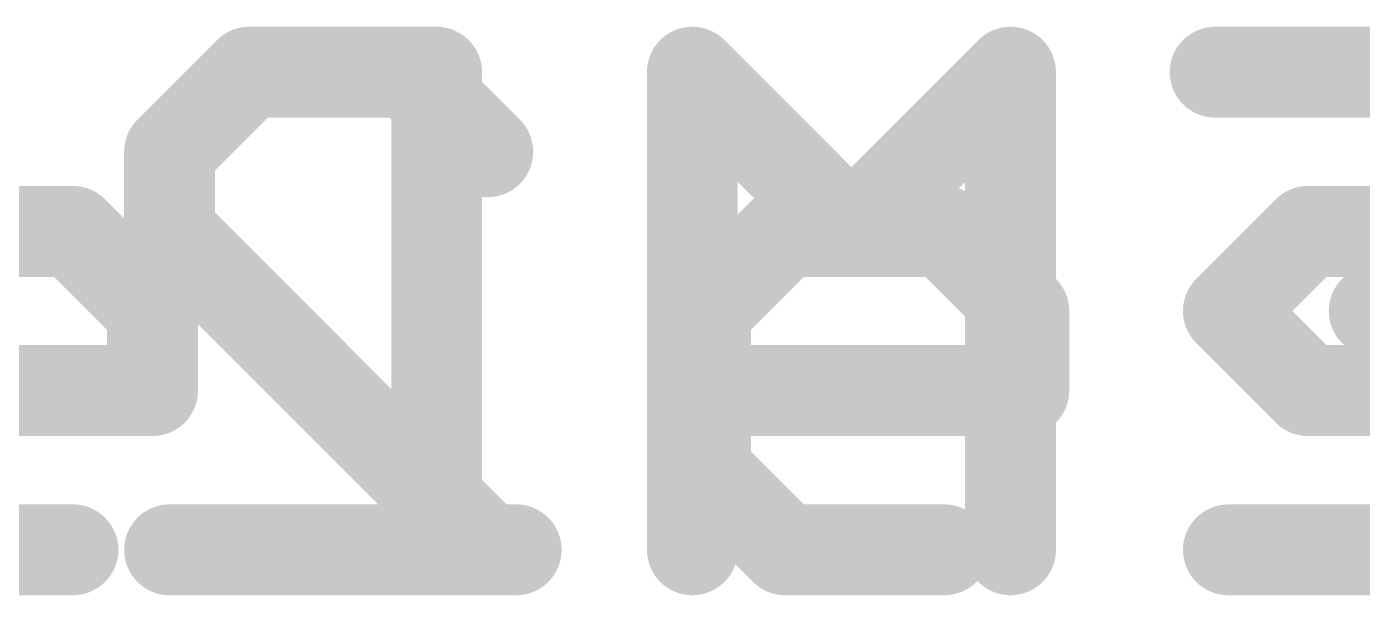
# Model space of a CAD drawing. Extents: x -19.1 to 53.5, y -15.6 to 59.8.
# Drawn here: x 29.649 to 32.636, y 17.78 to 19.051 of the extents above; entities that cross this region are included whole.
import ezdxf

# ---------------------------------------------------------------- set-up
doc = ezdxf.new("R2010")
doc.units = 0
doc.layers.add('21', color=41, linetype='CONTINUOUS')
doc.layers.add('22', color=40, linetype='CONTINUOUS')

msp = doc.modelspace()

# ---------------------------------------------------------------- linework, layer by layer
at = {"layer": '21', "const_width": 0.2032}
for points in [[(30.3879, 18.9493), (30.5658, 18.9493)], [(30.5658, 18.9493), (30.5658, 17.8816)], [(29.3964, 18.5934), (29.7523, 18.5934)], [(29.7523, 18.5934), (29.9303, 18.4155)], [(31.1675, 18.4155), (31.3454, 18.5934)], [(31.3454, 18.5934), (31.7013, 18.5934)], [(31.7013, 18.5934), (31.8793, 18.4155)], [(32.3369, 18.4155), (32.5148, 18.5934)], [(32.5148, 18.5934), (33.0487, 18.5934)], [(29.9303, 18.4155), (29.9303, 18.2375)], [(31.1675, 18.0596), (31.1675, 18.4155)], [(31.8793, 18.4155), (31.8793, 18.2375)], [(32.5148, 18.2375), (32.3369, 18.4155)], [(29.9303, 18.2375), (29.2185, 18.2375)], [(31.8793, 18.2375), (31.1675, 18.2375)], [(32.8707, 18.2375), (32.5148, 18.2375)], [(31.3454, 17.8816), (31.1675, 18.0596)], [(29.7523, 17.8816), (29.3964, 17.8816)], [(30.3879, 17.8816), (30.7438, 17.8816)], [(31.7013, 17.8816), (31.3454, 17.8816)], [(32.3369, 17.8816), (32.8707, 17.8816)]]:
    msp.add_lwpolyline(points, dxfattribs=at)
at = {"layer": '21', "const_width": 0.1016}
for points in [[(30.3879, 19.0001, 1), (30.3879, 18.8985)], [(30.6166, 18.9493, 1), (30.515, 18.9493)], [(30.5658, 18.8985, 1), (30.5658, 19.0001)], [(29.7882, 18.6293, 1), (29.7164, 18.5575)], [(29.7523, 18.5426, 1), (29.7523, 18.6442)], [(31.3454, 18.6442, 1), (31.3454, 18.5426)], [(31.3813, 18.5575, 1), (31.3095, 18.6293)], [(31.7372, 18.6293, 1), (31.6654, 18.5575)], [(31.7013, 18.5426, 1), (31.7013, 18.6442)], [(32.5148, 18.6442, 1), (32.5148, 18.5426)], [(32.5507, 18.5575, 1), (32.4789, 18.6293)], [(29.9811, 18.4155, 1), (29.8795, 18.4155)], [(29.8944, 18.3795, 1), (29.9662, 18.4514)], [(31.1315, 18.4514, 1), (31.2034, 18.3795)], [(31.2183, 18.4155, 1), (31.1167, 18.4155)], [(31.9301, 18.4155, 1), (31.8285, 18.4155)], [(31.8434, 18.3795, 1), (31.9152, 18.4514)], [(32.3728, 18.4514, 1), (32.3009, 18.3795)], [(32.3009, 18.4514, 1), (32.3728, 18.3795)], [(29.9303, 18.1867, 1), (29.9303, 18.2883)], [(31.1675, 18.2883, 1), (31.1675, 18.1867)], [(31.8793, 18.1867, 1), (31.8793, 18.2883)], [(32.5148, 18.2883, 1), (32.5148, 18.1867)], [(32.4789, 18.2016, 1), (32.5507, 18.2734)], [(29.8795, 18.2375, 1), (29.9811, 18.2375)], [(31.8285, 18.2375, 1), (31.9301, 18.2375)], [(31.2034, 18.0955, 1), (31.1315, 18.0236)], [(31.1167, 18.0596, 1), (31.2183, 18.0596)], [(29.7523, 17.8308, 1), (29.7523, 17.9324)], [(30.3879, 17.9324, 1), (30.3879, 17.8308)], [(30.7438, 17.8308, 1), (30.7438, 17.9324)], [(31.3454, 17.9324, 1), (31.3454, 17.8308)], [(31.3095, 17.8457, 1), (31.3813, 17.9175)], [(31.7013, 17.8308, 1), (31.7013, 17.9324)], [(32.3369, 17.9324, 1), (32.3369, 17.8308)], [(30.515, 17.8816, 1), (30.6166, 17.8816)]]:
    msp.add_lwpolyline(points, format="xyb", dxfattribs=at)
at = {"layer": '22', "const_width": 0.2032}
for points in [[(29.9684, 18.7714), (30.1464, 18.9493)], [(30.1464, 18.9493), (30.5023, 18.9493)], [(30.5023, 18.9493), (30.6802, 18.7714)], [(31.4937, 18.5934), (31.1378, 18.9493)], [(31.1378, 18.9493), (31.1378, 17.8816)], [(31.8496, 18.9493), (31.4937, 18.5934)], [(31.8496, 17.8816), (31.8496, 18.9493)], [(33.019, 18.9493), (32.3072, 18.9493)], [(29.9684, 18.5934), (29.9684, 18.7714)], [(30.6802, 17.8816), (29.9684, 18.5934)], [(33.019, 18.4155), (32.6631, 18.4155)], [(29.9684, 17.8816), (30.6802, 17.8816)]]:
    msp.add_lwpolyline(points, dxfattribs=at)
at = {"layer": '22', "const_width": 0.1016}
for points in [[(30.1464, 19.0001, 1), (30.1464, 18.8985)], [(30.1823, 18.9134, 1), (30.1104, 18.9852)], [(30.5382, 18.9852, 1), (30.4663, 18.9134)], [(30.5023, 18.8985, 1), (30.5023, 19.0001)], [(31.1737, 18.9852, 1), (31.1019, 18.9134)], [(31.1886, 18.9493, 1), (31.087, 18.9493)], [(31.9004, 18.9493, 1), (31.7988, 18.9493)], [(31.8855, 18.9134, 1), (31.8137, 18.9852)], [(32.3072, 19.0001, 1), (32.3072, 18.8985)], [(30.0192, 18.7714, 1), (29.9176, 18.7714)], [(29.9325, 18.8073, 1), (30.0043, 18.7354)], [(30.6443, 18.7354, 1), (30.7161, 18.8073)], [(30.0043, 18.6293, 1), (29.9325, 18.5575)], [(31.4578, 18.6293, 1), (31.5296, 18.5575)], [(31.4578, 18.5575, 1), (31.5296, 18.6293)], [(29.9176, 18.5934, 1), (30.0192, 18.5934)], [(32.6631, 18.4663, 1), (32.6631, 18.3647)], [(29.9684, 17.9324, 1), (29.9684, 17.8308)], [(30.6443, 17.8457, 1), (30.7161, 17.9175)], [(30.6802, 17.8308, 1), (30.6802, 17.9324)], [(31.087, 17.8816, 1), (31.1886, 17.8816)], [(31.7988, 17.8816, 1), (31.9004, 17.8816)]]:
    msp.add_lwpolyline(points, format="xyb", dxfattribs=at)

doc.saveas('drawing.dxf')
